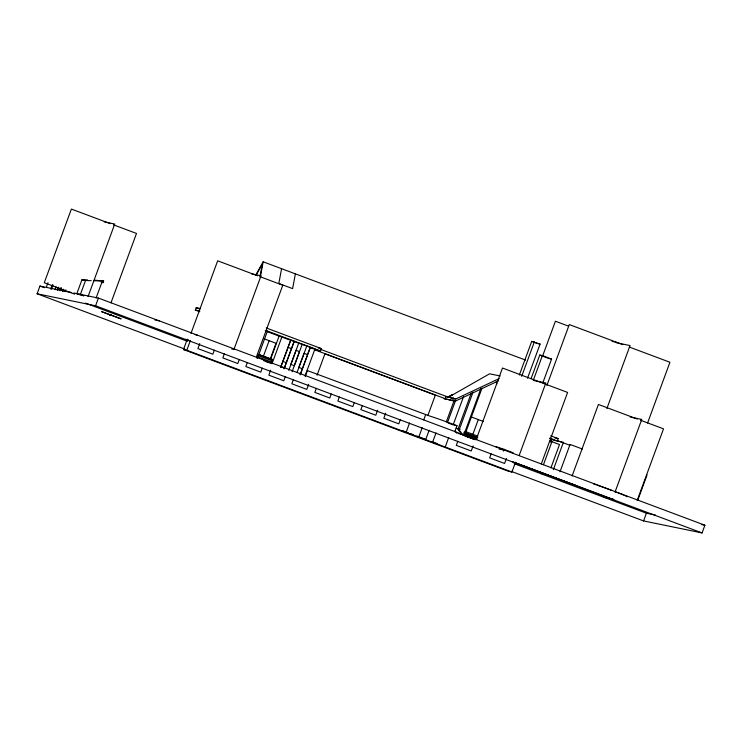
<?xml version="1.0" encoding="UTF-8"?>
<svg xmlns="http://www.w3.org/2000/svg" width="742" height="742" viewBox="0 0 742 742"><rect width="100%" height="100%" fill="white"/><g stroke="black" fill="none" stroke-linecap="round" stroke-linejoin="round"><path stroke-width="1.11" d="M260.229 275.338L262.316 264.152L256.111 275.189M260.247 277.517L263.178 261.805L525.596 360.093M281.58 268.697L278.816 283.472L292.617 288.638L295.381 273.872M184.656 349.037L37.1 293.767L39.938 286.069L71.584 292.561M46.44 286.996L48.017 282.721M50.827 289.046L52.394 284.761M51.495 289.185L53.072 284.909M55.084 289.64L56.123 286.829M57.236 290.085L58.275 287.265M57.718 290.187L58.748 287.367M59.861 290.623L60.9 287.803M60.343 290.725L61.373 287.905M62.486 291.161L63.181 289.287M62.968 291.263L63.654 289.38M65.111 291.699L65.806 289.825M87.612 279.938L81.954 279.762L76.769 293.851L83.558 295.78M80.349 294.583L85.534 280.495L91.192 280.671M88.029 296.615L114.741 224.019L104.186 221.849M96.061 298.108L101.784 282.572L103.073 282.619L103.648 281.051L94.41 280.142M37.1 293.767L95.579 305.778L98.417 298.071L704.9 525.234L702.062 532.932L643.583 520.93L511.219 471.356M110.985 302.801L136.5 233.452L113.433 224.817M199.672 311.696L195.332 310.063L196.194 307.717L200.628 308.626M515.514 462.22L511.915 471.995L508.567 471.309L183.478 349.547L187.272 339.233M190.963 333.427L217.675 260.822L257.622 275.792M183.478 349.547L186.817 350.233L190.416 340.448M199.737 343.565L197.891 348.592L212.843 354.194L214.317 350.168M224.316 353.915L222.841 357.941L237.792 363.534L239.267 359.508M247.318 362.523L245.834 366.548L260.785 372.15L262.269 368.125M256.472 356.735L282.785 285.216L259.719 276.571M256.992 358.228L257.493 356.856L272.064 362.309L272.128 360.853L257.567 355.399M257.428 358.312L267.398 331.22L265.274 330.422M269.123 340.689L263.364 356.345L258.429 354.5M305.24 375.378L314.933 349.028L279.103 336.089L270.644 359.072L272.193 359.397L272.128 360.853M271.999 363.775L281.969 336.673M270.691 370.137L268.836 375.164L283.787 380.767L285.271 376.741M280.597 367.42L290.781 339.975L280.699 367.392M284.047 368.709L294.231 341.274L284.149 368.681M295.975 350.298L299.508 351.606L294.324 365.695L290.79 364.378L296.058 350.307M288.749 370.406L298.757 342.98M292.098 371.733L302.207 344.269M293.322 379.756L291.838 383.781L306.789 389.383L308.644 384.347M304.109 353.322L298.84 367.401L302.291 368.691M297.069 372.447L306.808 345.995M300.148 374.747L310.332 347.302L300.25 374.71M305.212 376.63L307.438 370.592L429.488 415.947A27.751 0.825 20.2 0 1 450.051 423.116L457.007 425.695L454.818 431.621M499.208 378.559L455.876 398.918L445.933 396.488L445.135 398.658L314.395 349.695L320.488 350.947L321.351 348.592L266.239 327.955M317.057 375.229L324.94 353.804L435.341 395.152L427.856 415.501M316.324 388.372L314.84 392.397L329.791 398L331.275 393.974M339.326 396.989L337.842 401.014L352.793 406.616L354.277 402.591M362.319 405.605L360.844 409.63L375.795 415.223L377.641 410.196M385.692 413.211L383.846 418.238L398.797 423.84L400.272 419.814M406.124 432.373L409.575 422.986M423.728 419.87L425.583 414.843M418.776 437.112L422.226 427.717M425.676 439.7L429.126 430.304M432.577 442.278L436.027 432.892M498.336 380.915L455.004 401.274L444.115 398.639L452.703 400.411L453.575 398.055M446.267 421.957L454.327 400.059M447.509 422.421L455.634 400.328M453.306 424.452L463.546 396.618M445.219 447.018L448.678 437.632M471.328 392.972L457.935 429.368L460.04 432.057M459.048 430.184L473.034 392.156M457.777 441.351L456.293 445.376L471.244 450.978L473.099 445.951M463.258 435.22L463.769 433.857L476.577 438.652M480.946 388.437L463.704 435.313L475.446 439.709M465.624 432.651L482.022 388.094M472.904 434.191L478.284 419.582M476.178 439.552L502.492 368.032L567.602 392.425L541.289 463.935M519.326 375.053L531.717 341.376L540.093 344.065L527.525 378.225M491.111 453.844L489.637 457.87L504.588 463.462L506.434 458.435M521.682 376.315L534.342 341.914M503.41 451.09L504.059 449.327L495.721 446.526M531.068 378.689L539.759 355.075L542.383 355.613L551.584 359.063L542.829 382.863M533.303 380.303L542.383 355.613M542.625 355.965L555.406 321.23L568.261 326.044M519.131 455.588L545.843 382.983L534.305 380.618M546.919 385.348L569.281 324.569L622.826 344.622M550.601 442.204L551.76 439.041L549.924 438.355M543.45 464.715L552.039 441.379L550.072 440.98L559.514 444.514L550.935 467.85M552.892 440.052L557.316 440.961L558.179 438.615L550.666 435.804M553.328 469.705L563.401 442.334L557.993 441.23M560.006 471.782L570.079 444.421L582.34 449.012M572.101 475.974L598.414 404.464L637.313 419.035M606.891 408.517L630.051 345.559L616.472 342.767M615.053 492.011L641.765 419.416L630.227 417.041M647.571 423.051L669.933 362.263L629.244 347.024M637.211 500.368L663.524 428.848L640.457 420.213M637.74 500.266L647.033 475.01M643.583 520.93L646.421 513.223L655.418 515.078M255.814 274.911L263.178 261.805M445.933 396.488L448.474 397.239L489.59 373.801L500.164 375.971M448.854 396.757L452.666 394.623L449.077 396.311M93.464 280.736L103.648 281.051M401.635 431.25L403.537 431.649M612.002 341.366L616.175 342.229M251.455 273.817L261.026 275.783L233.915 349.463L231.745 349.018M537.468 343.527L540.093 344.065M548.959 358.525L551.584 359.063M101.283 282.248L103.073 282.619M81.954 279.762L85.534 280.495M195.332 310.063L199.765 310.972M73.848 293.025L98.417 298.071M318.309 347.97L321.351 348.592M311.928 348.341L310.638 348.146M312.308 348.49L314.933 349.028M154.939 319.997L159.363 320.906M288.007 347.293L291.374 348.573M307.476 354.602L304.025 353.313M108.935 314.682L111.829 315.443L109.881 315.044M195.109 334.661L197.316 335.115M186.585 339.465L188.375 339.836M282.739 361.363L286.273 362.671M450.413 397.805L455.876 398.918M265.822 361.512L270.171 362.402M281.422 367.179L284.733 367.856M554.858 437.928L558.179 438.615M454.16 425.11L457.007 425.695M472.033 438.494L474.889 439.088M499.199 449.133L504.792 450.283M541.567 473.6L547.475 474.815M603.867 497.288L613.866 499.338M701.524 524.538L704.9 525.234M458.185 433.513L459.196 433.773M460.021 434.024L461.051 434.358M466.384 436.482L466.913 436.648M462.257 434.766L463.62 435.229M468.137 437.075L468.823 437.316M466.699 436.315L471.773 438.16M470.27 437.845L471.012 438.114M531.717 341.376L536.503 343.175M539.759 355.075L547.939 358.136M110.289 223.639L71.38 209.068L44.27 282.748L74.617 294.11M320.674 349.371L448.474 397.239M266.452 330.7L320.488 350.947M452.703 400.411L455.004 401.274M266.619 331.414L279.103 336.089M557.288 440.562L569.967 445.311M549.803 438.151L557.316 440.961M196.194 307.717L199.45 308.941M264.189 338.844L276.024 343.277L270.264 358.933L264.347 356.716M471.383 416.995L483.209 421.428M448.103 423.005L453.214 424.916M456.182 428.041L460.068 429.497M464.965 431.334L477.783 436.138M258.67 354.324L272.193 359.397M463.833 432.391L477.718 437.594M464.464 432.707L477.282 437.502M464.399 434.163L477.208 438.967M464.334 435.619L475.01 439.626M263.67 360.649L270.96 363.385M79.496 294.184L83.772 295.789M185.685 339.289L187.856 340.096M515.236 462.72L611.983 498.958M511.72 461.422L575.792 485.416M95.579 305.778L702.062 532.932M39.938 286.069L44.27 287.692M85.497 303.135L187.485 341.329M514.058 463.648L646.421 513.223M402.73 430.712L408.156 432.744M410.326 433.56L413.582 434.784M416.828 435.999L425.509 439.255M432.02 441.685L437.446 443.716M186.817 350.233L511.915 471.995M458.148 428.783L462.962 434.923M455.041 431.028L456.757 433.217M496.027 382.019L496.89 383.948M504.059 449.327A27.955 0.825 20.2 0 1 513.186 452.815M593.396 483.867A20.526 0.612 20.2 0 1 596.178 484.804M597.208 485.157A20.526 0.612 20.2 0 1 611.696 490.388M614.599 491.482A20.526 0.612 20.2 0 1 616.444 492.187M617.548 492.614A20.526 0.612 20.2 0 1 623.883 495.146M624.745 495.508A20.526 0.612 20.2 0 1 626.072 496.101M627.018 496.611A20.526 0.612 20.2 0 1 626.647 496.648M101.756 311.705L120.965 318.819L101.756 311.705"/></g></svg>
